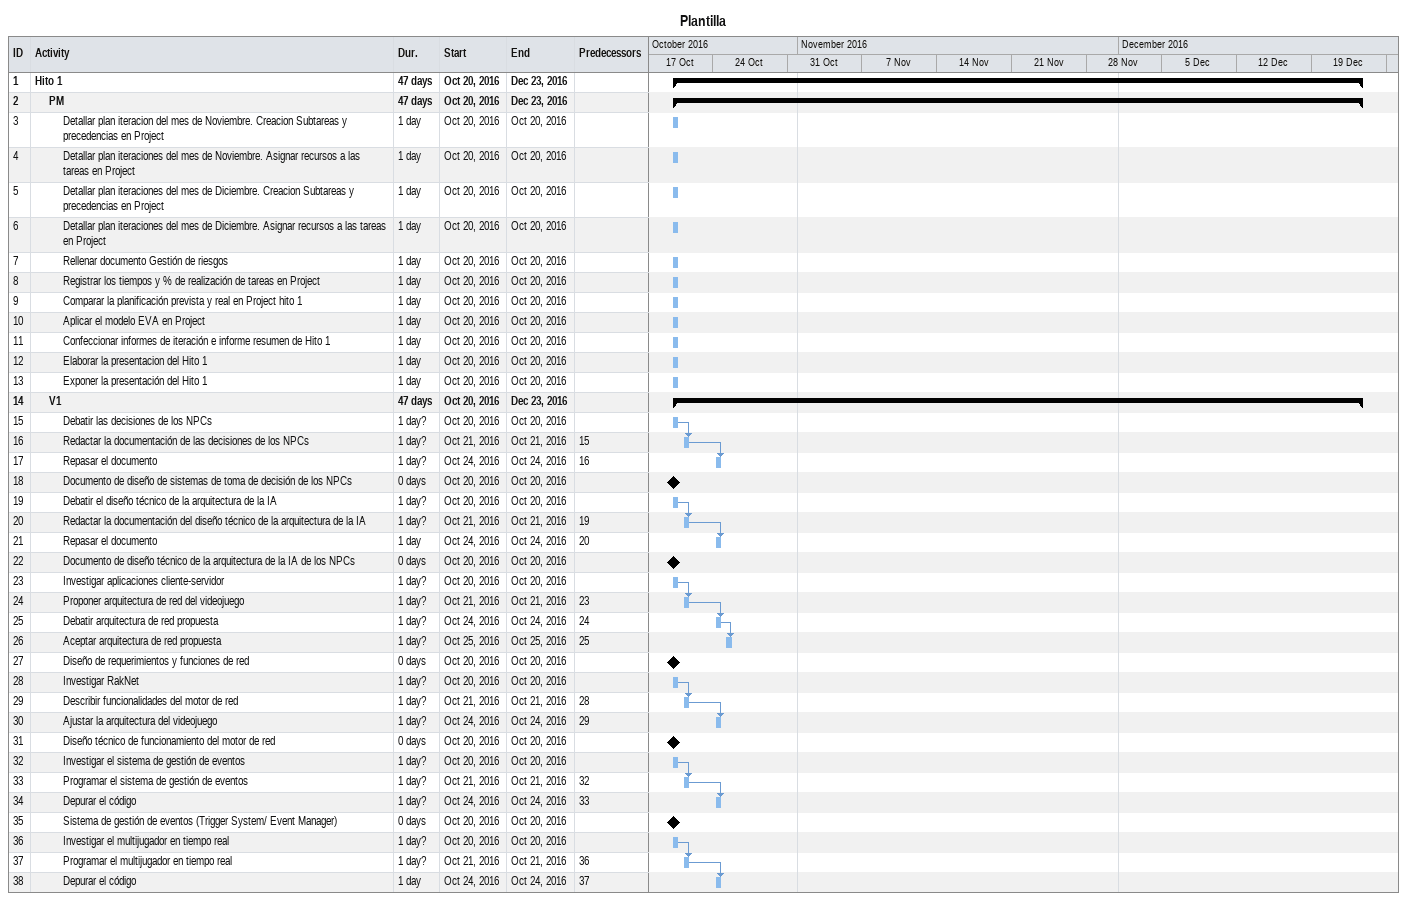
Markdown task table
Plantilla

| ID | Level | Task | Duration | Start | Finish | Predecessors |
|---|---|---|---|---|---|---|
| 1 | 1 | **Hito 1** | 47d | 2016-10-20 | 2016-12-23 |  |
| 2 | 2 | **PM** | 47d | 2016-10-20 | 2016-12-23 |  |
| 3 | 3 | Detallar plan iteracion del mes de Noviembre. Creacion Subtareas y precedencias en Project | 1d | 2016-10-20 | 2016-10-20 |  |
| 4 | 3 | Detallar plan iteraciones del mes de Noviembre. Asignar recursos a las tareas en Project | 1d | 2016-10-20 | 2016-10-20 |  |
| 5 | 3 | Detallar plan iteraciones del mes de Diciembre. Creacion Subtareas y precedencias en Project | 1d | 2016-10-20 | 2016-10-20 |  |
| 6 | 3 | Detallar plan iteraciones del mes de Diciembre. Asignar recursos a las tareas en Project | 1d | 2016-10-20 | 2016-10-20 |  |
| 7 | 3 | Rellenar documento Gestión de riesgos | 1d | 2016-10-20 | 2016-10-20 |  |
| 8 | 3 | Registrar los tiempos y % de realización de tareas en Project | 1d | 2016-10-20 | 2016-10-20 |  |
| 9 | 3 | Comparar la planificación prevista y real en Project hito 1 | 1d | 2016-10-20 | 2016-10-20 |  |
| 10 | 3 | Aplicar el modelo EVA en Project | 1d | 2016-10-20 | 2016-10-20 |  |
| 11 | 3 | Confeccionar informes de iteración e informe resumen de Hito 1 | 1d | 2016-10-20 | 2016-10-20 |  |
| 12 | 3 | Elaborar la presentacion del Hito 1 | 1d | 2016-10-20 | 2016-10-20 |  |
| 13 | 3 | Exponer la presentación del Hito 1 | 1d | 2016-10-20 | 2016-10-20 |  |
| 14 | 2 | **V1** | 47d | 2016-10-20 | 2016-12-23 |  |
| 15 | 3 | Debatir las decisiones de los NPCs | 1d? | 2016-10-20 | 2016-10-20 |  |
| 16 | 3 | Redactar la documentación de las decisiones de los NPCs | 1d? | 2016-10-21 | 2016-10-21 | 15 |
| 17 | 3 | Repasar el documento | 1d? | 2016-10-24 | 2016-10-24 | 16 |
| 18 | 3 | Documento de diseño de sistemas de toma de decisión de los NPCs | 0d | 2016-10-20 | 2016-10-20 |  |
| 19 | 3 | Debatir el diseño técnico de la arquitectura de la IA | 1d? | 2016-10-20 | 2016-10-20 |  |
| 20 | 3 | Redactar la documentación del diseño técnico de la arquitectura de la IA | 1d? | 2016-10-21 | 2016-10-21 | 19 |
| 21 | 3 | Repasar el documento | 1d | 2016-10-24 | 2016-10-24 | 20 |
| 22 | 3 | Documento de diseño técnico de la arquitectura de la IA de los NPCs | 0d | 2016-10-20 | 2016-10-20 |  |
| 23 | 3 | Investigar aplicaciones cliente-servidor | 1d? | 2016-10-20 | 2016-10-20 |  |
| 24 | 3 | Proponer arquitectura de red del videojuego | 1d? | 2016-10-21 | 2016-10-21 | 23 |
| 25 | 3 | Debatir arquitectura de red propuesta | 1d? | 2016-10-24 | 2016-10-24 | 24 |
| 26 | 3 | Aceptar arquitectura de red propuesta | 1d? | 2016-10-25 | 2016-10-25 | 25 |
| 27 | 3 | Diseño de requerimientos y funciones de red | 0d | 2016-10-20 | 2016-10-20 |  |
| 28 | 3 | Investigar RakNet | 1d? | 2016-10-20 | 2016-10-20 |  |
| 29 | 3 | Describir funcionalidades del motor de red | 1d? | 2016-10-21 | 2016-10-21 | 28 |
| 30 | 3 | Ajustar la arquitectura del videojuego | 1d? | 2016-10-24 | 2016-10-24 | 29 |
| 31 | 3 | Diseño técnico de funcionamiento del motor de red | 0d | 2016-10-20 | 2016-10-20 |  |
| 32 | 3 | Investigar el sistema de gestión de eventos | 1d? | 2016-10-20 | 2016-10-20 |  |
| 33 | 3 | Programar el sistema de gestión de eventos | 1d? | 2016-10-21 | 2016-10-21 | 32 |
| 34 | 3 | Depurar el código | 1d? | 2016-10-24 | 2016-10-24 | 33 |
| 35 | 3 | Sistema de gestión de eventos (Trigger System/ Event Manager) | 0d | 2016-10-20 | 2016-10-20 |  |
| 36 | 3 | Investigar el multijugador en tiempo real | 1d? | 2016-10-20 | 2016-10-20 |  |
| 37 | 3 | Programar el multijugador en tiempo real | 1d? | 2016-10-21 | 2016-10-21 | 36 |
| 38 | 3 | Depurar el código | 1d | 2016-10-24 | 2016-10-24 | 37 |
